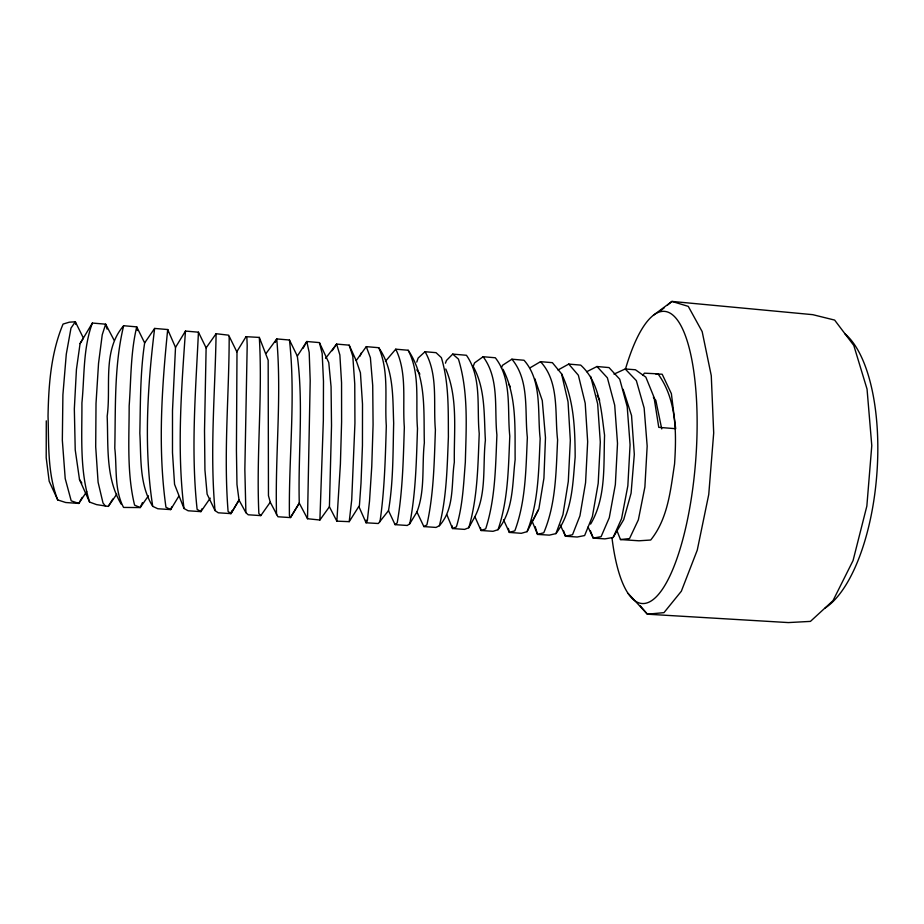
<?xml version="1.0" encoding="UTF-8"?>
<svg xmlns="http://www.w3.org/2000/svg" width="924" height="924" viewBox="0 0 924 924"><rect width="100%" height="100%" fill="white"/><g stroke="black" fill="none" stroke-linecap="round" stroke-linejoin="round"><path stroke-width="1.39" d="M46.281 420.847L46.2 457.75L49.18 481.265L57.715 499.93L65.743 502.517L78.783 503.43L86.729 491.603M366.1 520.12L366.066 522.788L378.332 523.515L388.496 510.637C393.393 481.751 392.919 452.31 393.67 423.123C392.619 397.505 394.121 369.796 378.759 347.713L366.285 346.639L356.214 360.591L360.418 372.753L362.508 404.111L362.451 445.449L361.007 483.229L359.424 505.509L349.226 521.656L336.856 521.159L329.418 506.756L331.52 425.583L331.069 386.752L328.771 362.578L319.415 342.596L306.791 341.51L297.32 356.098C303.719 404.793 297.944 454.169 299.272 503.141L307.507 518.734L319.889 520.016L329.418 506.756M216.101 333.714C215.13 392.631 209.702 451.755 215.026 510.568L218.272 512.797L230.954 513.617L239.027 500.092L236.971 484.488L236.428 450.404L236.994 352.159L228.655 335.181L216.101 333.714L206.121 347.886L204.516 430.723L204.932 469.935L207.115 494.132L215.026 510.568M201.778 508.928L200.901 511.63L188.138 510.776L183.98 508.466L174.555 484.338L172.488 452.598L172.499 410.475L175.514 347.401L185.47 331.069L198.441 332.19C195.669 391.129 190.725 450.542 197.124 509.355L200.901 511.63L210.245 498.128M185.47 331.069C181.381 389.986 176.773 449.665 183.98 508.466M379.972 521.713C384.615 489.986 385.343 457.865 386.313 425.86C384.476 400.011 389.454 372.072 378.759 347.713M175.514 347.401L167.694 329.545L154.631 328.424L144.652 342.919C140.148 372.799 140.471 403.141 139.836 433.275C141.256 457.865 139.097 484.546 152.726 506.352L157.819 508.743L170.663 509.598L178.702 496.384M57.715 499.93C47.32 473.319 48.926 444.144 48.036 416.112C48.591 384.973 50.912 353.107 63.063 324.07L69.381 322.176L75.329 321.795L83.391 338.057L80.076 343.589L76.438 369.415L74.336 408.882L75.225 449.849L79.51 479.614L89.593 502.079L96.604 504.631L108.281 506.41L116.759 494.213M388.496 510.637L395.056 524.647L407.253 525.467L409.771 523.735C415.881 492.365 416.401 460.279 417.498 428.447C415.338 402.61 420.639 374.024 408.165 350.254L395.761 349.18L385.377 361.376M336.856 521.159L340.402 464.01L341.603 421.864L341.557 382.779L339.87 354.966L336.625 344.075L349.18 345.16L356.214 360.591M154.631 328.424C147.413 386.809 143.636 448.059 152.726 506.352M446.869 514.76L452.529 528.54L464.61 529.394L468.791 527.72C477.731 497.228 477.904 465.13 479.233 433.622C476.611 407.761 482.12 377.812 466.447 355.278L452.725 354.1L446.431 360.487L445.449 363.19M408.165 350.254C426.761 377.512 423.492 411.492 424.347 442.827C421.737 465.581 425.317 490.425 416.932 511.977L423.873 526.588L436.012 527.431L439.374 525.733C446.754 496.789 447.181 466.597 448.394 436.902C448.198 410.406 449.099 383.287 441.372 357.646L436.036 352.668L425.052 351.709L418.122 358.073L416.77 362.104M229.175 336.544C229.175 394.814 223.458 453.268 228.089 511.446L230.954 513.617L231.67 510.903M360.233 355.971L360.984 353.187M144.652 342.919L136.74 326.877L123.654 325.722C114.033 365.627 115.685 407.403 114.784 448.198C117.036 467.717 114.091 489.651 123.562 507.438L140.229 507.565L148.429 495.83M473.354 366.724C485.608 389.027 483.887 415.615 485.389 440.205C482.559 465.419 486.856 493.497 474.89 516.678L481.023 530.503L493.012 531.312L498.024 529.695C508.316 499.665 508.373 467.475 509.805 436.105C506.999 410.21 512.427 379.625 495.322 357.773L483.125 356.722L474.566 362.889L472.996 366.84M123.654 325.722C102.067 350.543 111.273 386.382 107.172 416.239C108.408 445.818 105.348 477.766 121.263 504.227M503.488 519.669L509.332 532.42L521.309 533.31L527.073 531.658C538.692 502.125 538.646 469.808 540.17 438.553C537.202 412.855 542.48 381.162 524.035 360.256L511.908 359.205L502.541 365.28L501.409 367.891M114.114 340.24L105.648 324.174L92.377 323.053C82.941 348.452 84.569 376.368 81.913 402.956C82.086 436.024 79.51 470.097 89.593 502.079M531.831 520.512L537.537 534.407L549.33 535.135L555.936 533.61L562.947 514.645L568.295 481.485L570.327 440.378L568.041 401.836L561.561 373.816L552.379 362.67L540.505 361.677L530.341 367.66M171.691 506.918L170.663 509.598L165.95 507.241C157.669 448.498 161.781 388.369 167.694 329.545L167.833 332.409M349.226 521.656L351.721 499.826L354.932 423.238L354.758 384.003L352.795 356.19L349.18 345.16M275.352 342.342L276.75 338.923L289.466 340.02L297.32 356.098M142.4 502.656L140.229 507.565L134.581 505.128C126.704 472.672 129.175 438.946 129.164 405.855C131.127 379.533 130.503 352.679 136.74 326.877L137.376 330.503M588.045 527.05L593.243 538.103L604.931 538.877L613.132 537.479L621.575 518.664L627.846 485.793L630.076 444.756L627.2 406.629L619.727 379.198L609.02 367.579L596.985 366.516L586.717 371.714M590.598 524.104C606.352 497.516 603.43 464.957 604.573 435.239C601.178 411.007 600.138 382.744 580.711 365.119L568.745 364.079L557.969 370.016M532.79 520.72L538.265 510.06M527.073 531.658L538.877 508.881L543.924 478.182L545.483 437.664L542.273 400.554L534.753 378.563M303.141 348.244L306.791 341.51L309.193 352.494L310.198 380.63L307.507 518.734M468.791 527.72L474.89 516.678M82.201 497.389L78.783 503.43L71.206 500.843L65.211 478.597L62.335 440.228L62.901 394.848L66.285 354.146L70.986 328.101L75.329 321.795L75.849 324.416M613.132 537.479L623.723 519.623L631.08 493.243L634.314 454.377L631.542 415.546L623.088 389.258M230.954 513.617L238.97 500.15M80.076 343.589L92.377 323.053M555.936 533.61C572.58 511.757 572.776 483.183 575.167 457.034C575.005 428.875 574.058 399.665 561.561 373.816M299.272 503.141L290.471 517.59L277.951 516.77L270.258 502.206L268.457 495.68L268.168 360.233L259.321 337.422L246.027 336.683L236.648 352.032M299.33 503.06L290.471 517.59L289.431 515.592C288.577 457.137 295.888 398.198 289.466 340.02M409.771 523.735L416.932 511.977M108.281 506.41L112.797 499.052M498.024 529.695C513.848 510.025 512.266 483.356 515.142 459.667C514.76 429.406 517.174 397.089 503.014 369.288M332.143 350.727L336.625 344.075L325.571 358.339M439.374 525.733C454.92 508.5 451.097 483.46 454.331 462.185C453.834 431.196 458.258 398.279 445.772 368.988M239.027 500.092L245.888 512.647L248.21 514.784L260.811 515.615L270.258 502.206M266.124 353.395L276.75 338.923C281.901 397.308 274.902 456.156 276.542 514.726M642.688 375.421L644.444 373.169L657.98 373.862C676.888 399.676 676.541 433.391 674.566 463.952C670.524 490.147 667.971 518.63 650.704 540.02L638.981 540.794L620.454 539.547L616.92 530.538M395.056 524.647L397.193 522.88C402.702 491.325 403.303 459.205 404.342 427.269C402.31 401.455 407.484 373.169 395.761 349.18M660.002 311.261L664.344 307.68M667.602 305.001L671.944 301.42L812.762 314.668L834.638 320.085L853.788 345.426L867.047 389.108L871.782 445.599L866.851 506.086L853.071 560.545L833.009 600.646L810.44 621.39L788.38 622.58L647.378 614.194L628.135 593.462M653.464 315.2L671.944 301.42L688.276 306.375L702.171 331.624L711.272 375.664L713.698 432.952L708.743 494.525L697.262 550.127L681.346 591.21L663.975 612.647L647.378 614.194L640.332 605.867M423.873 526.588L426.876 524.89C433.83 493.716 434.245 461.619 435.4 429.845C433.079 404.042 438.507 375.086 425.052 351.709M613.986 374.128L625.202 368.976L635.423 369.762L645.841 377.131L653.996 397.204L658.766 427.35L675.698 428.701L671.378 393.67L662.185 374.22L655.74 373.931M620.454 539.547L629.521 538.588L638.357 519.842L644.883 487.04L647.17 446.096L644.144 408.027L636.336 380.607L625.202 368.976M452.725 354.1L458.443 359.101C468.653 392.353 466.158 427.789 465.338 462.104C463.594 483.795 462.762 505.925 456.375 526.876L452.529 528.54L452.159 525.848M260.811 515.615L258.859 513.525C256.156 454.851 262.739 396.026 259.321 337.422M596.985 366.516L607.38 377.812L614.703 405.209L617.509 443.439L615.349 484.615L609.274 517.729L601.108 536.671L593.243 538.103L590.355 530.699M568.745 364.079L578.366 375.248L585.204 403.245L587.664 441.73L585.562 482.755L579.937 515.835L572.522 534.73L565.453 536.232L560.314 525.051M105.532 506.213L103.003 502.991L98.094 482.236L95.703 446.8L96.015 403.442L98.545 363.305L102.241 334.765L105.648 324.174L107.069 329.094M540.505 361.677C559.713 382.143 554.562 414.195 557.611 439.916C556.04 471.113 556.121 503.534 543.762 532.79L537.537 534.407L535.192 526.611M653.349 397.124L655.821 400.358L661.734 428.932M416.805 369.889L419.9 374.128M511.908 359.205C529.81 380.619 524.462 411.573 527.361 437.468C525.883 468.791 525.883 501.062 514.818 530.838L509.332 532.42L508.362 528.401M79.51 479.614L81.832 483.09M483.125 356.722C499.653 378.828 494.167 409.147 496.904 435.008C495.53 466.447 495.426 498.613 485.689 528.863L481.023 530.503L480.515 527.835M246.027 336.683L246.893 338.068L247.193 345.599L244.848 469.507L245.888 512.647M508.789 384.234L510.256 386.717M597.158 395.253L599.688 400.219M198.441 332.19L206.121 347.886M358.905 506.629L366.066 522.788L367.325 520.859L369.519 501.062L371.76 466.47L373.077 424.659L372.719 385.481L370.385 357.68L366.285 346.639M563.617 530.873L565.453 536.232L577.211 537.017L584.626 535.55L592.388 516.551L598.198 483.356L600.3 442.099L597.655 403.811L590.679 376.391M319.415 342.596L322.176 353.465L323.481 381.289L323.342 420.443L319.889 520.016M844.686 333.587A143.855 59.425 -85.6 0 1 876.945 472.742A143.855 59.425 -85.6 0 1 825.097 608.061M625.583 368.711A146.512 42.55 -85.6 0 1 690.17 351.905A146.512 42.55 -85.6 0 1 672.718 569.6A146.512 42.55 -85.6 0 1 612.011 538.034"/></g></svg>
